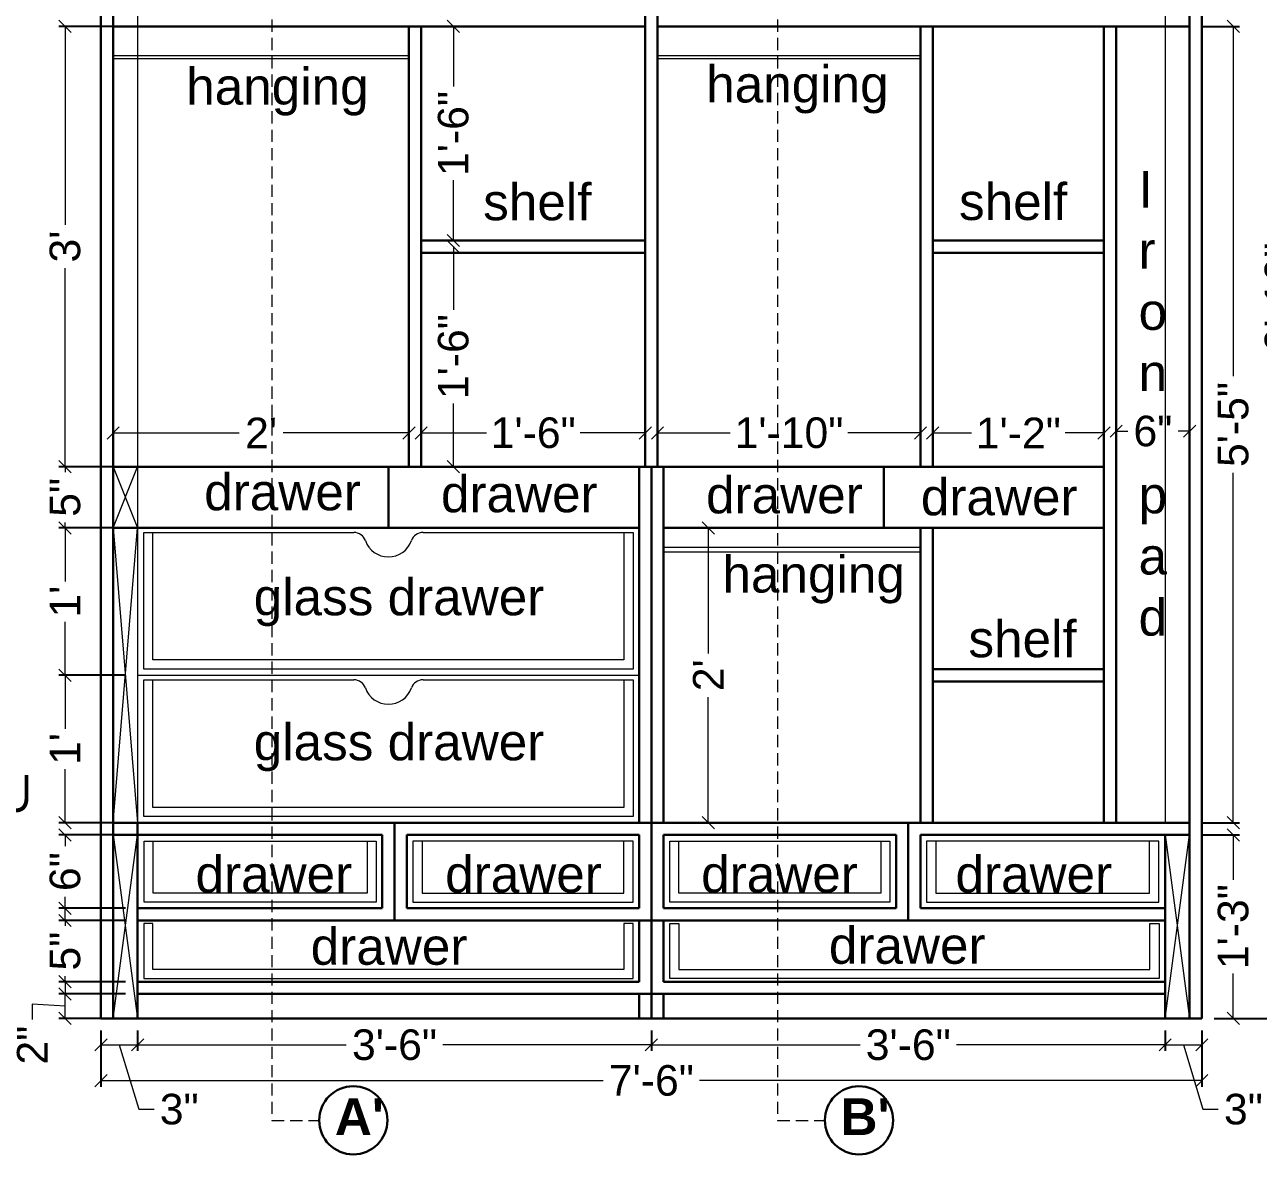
# Model space of a CAD drawing. Header units: millimetres. Extents: x 56222 to 3066687, y -650199 to -121287.
# Drawn here: x 132783 to 132883.9, y -184493.4 to -184401 of the extents above; entities that cross this region are included whole.
import ezdxf
from ezdxf import colors
from ezdxf.entities.mleader import LeaderData, LeaderLine
from ezdxf.math import Vec2, Vec3

# ---------------------------------------------------------------- set-up
doc = ezdxf.new("R2010")
doc.units = ezdxf.units.MM
doc.header["$MEASUREMENT"] = 0
doc.header["$PDMODE"] = 35
doc.linetypes.add('DASHEDX2', pattern=[1.5, 1, -0.5])
doc.layers.get('Defpoints').update_dxf_attribs({"color": 220})
for name, color, linetype, lineweight in [('DIM.', 250, 'Continuous', 13), ('dim05', 1, 'Continuous', 13), ('FURNITURE', 32, 'Continuous', 9), ('FURNITURE-1', 252, 'Continuous', 13), ('Labelling', 1, 'Continuous', 25), ('Text', 7, 'Continuous', 15), ('wall', 7, 'Continuous', 30)]:
    doc.layers.add(name, color=color, linetype=linetype, lineweight=lineweight)
doc.styles.add('Arial', font='arial.ttf')
doc.styles.get("Standard").update_dxf_attribs({"font": 'arial.ttf', "height": 6})
doc.styles.add('style4', font='ARIALN.TTF')
doc.dimstyles.new('ISO-25', dxfattribs={"dimtxt": 2.5, "dimasz": 1, "dimexe": 0.5, "dimexo": 1, "dimtad": 0, "dimdec": 1, "dimlunit": 4, "dimtxsty": 'Standard', "dimblk": 'OBLIQUE', "dimcen": 2.5, "dimclrd": 1, "dimclre": 1, "dimclrt": 5, "dimadec": 0, "dimazin": 0, "dimtfac": 1, "dimtdec": 1, "dimtmove": 0, "dimatfit": 3, "dimfxl": 1, "dimlwd": -1, "dimarcsym": 0})

# ---------------------------------------------------------------- blocks, each defined once
blk = doc.blocks.new('_Oblique')
at = {"layer": 'wall', "color": 0, "lineweight": -2}
blk.add_line((-0.5, -0.5), (0.5, 0.5), dxfattribs=at)
blk = doc.blocks.new('*D435')
at = {"layer": 'Defpoints', "color": 0, "lineweight": 30, "transparency": 16777216}
for p in [(132789.27, -184482.26), (132792.27, -184482.26), (132792.27, -184484.43)]:
    blk.add_point(p, dxfattribs=at)
at = {"layer": 'dim05', "color": 1, "linetype": 'Continuous', "lineweight": -2, "transparency": 16777216}
for p, q in [((132789.27, -184483.26), (132789.27, -184484.93)), ((132792.27, -184483.26), (132792.27, -184484.93))]:
    blk.add_line(p, q, dxfattribs=at)
at = {"layer": 'dim05', "color": 1, "linetype": 'Continuous', "transparency": 16777216}
for p, q in [((132789.27, -184484.43), (132792.27, -184484.43)), ((132790.77, -184484.43), (132792.36, -184489.7)), ((132792.36, -184489.7), (132793.61, -184489.7))]:
    blk.add_line(p, q, dxfattribs=at)
at = {"layer": 'dim05', "color": 1, "transparency": 16777216, "rotation": 180}
blk.add_blockref('_Oblique', (132789.27, -184484.43), dxfattribs=at)
at = {"layer": 'dim05', "color": 1, "transparency": 16777216}
blk.add_blockref('_Oblique', (132792.27, -184484.43), dxfattribs=at)
at = {"layer": 'dim05', "color": 5, "lineweight": 25, "transparency": 16777216, "insert": (132795.67, -184489.7), "char_height": 2.5, "attachment_point": 5, "style": 'Arial'}
blk.add_mtext('3"', dxfattribs=at)
blk = doc.blocks.new('*D436')
at = {"layer": 'Defpoints', "color": 0, "lineweight": 30, "transparency": 16777216}
for p in [(132792.27, -184482.26), (132834.27, -184482.26), (132834.27, -184484.43)]:
    blk.add_point(p, dxfattribs=at)
at = {"layer": 'dim05', "color": 1, "linetype": 'Continuous', "lineweight": -2, "transparency": 16777216}
for p, q in [((132792.27, -184483.26), (132792.27, -184484.93)), ((132834.27, -184483.26), (132834.27, -184484.93))]:
    blk.add_line(p, q, dxfattribs=at)
at = {"layer": 'dim05', "color": 1, "linetype": 'Continuous', "transparency": 16777216}
for p, q in [((132792.27, -184484.43), (132809.33, -184484.43)), ((132834.27, -184484.43), (132817.22, -184484.43))]:
    blk.add_line(p, q, dxfattribs=at)
at = {"layer": 'dim05', "color": 1, "transparency": 16777216, "rotation": 180}
blk.add_blockref('_Oblique', (132792.27, -184484.43), dxfattribs=at)
at = {"layer": 'dim05', "color": 1, "transparency": 16777216}
blk.add_blockref('_Oblique', (132834.27, -184484.43), dxfattribs=at)
at = {"layer": 'dim05', "color": 5, "lineweight": 25, "transparency": 16777216, "insert": (132813.27, -184484.43), "char_height": 2.5, "attachment_point": 5, "style": 'Arial'}
blk.add_mtext('3\'-6"', dxfattribs=at)
blk = doc.blocks.new('*D437')
at = {"layer": 'Defpoints', "color": 0, "lineweight": 30, "transparency": 16777216}
for p in [(132834.27, -184482.26), (132876.27, -184482.26), (132876.27, -184484.43)]:
    blk.add_point(p, dxfattribs=at)
at = {"layer": 'dim05', "color": 1, "linetype": 'Continuous', "lineweight": -2, "transparency": 16777216}
for p, q in [((132834.27, -184483.26), (132834.27, -184484.93)), ((132876.27, -184483.26), (132876.27, -184484.93))]:
    blk.add_line(p, q, dxfattribs=at)
at = {"layer": 'dim05', "color": 1, "linetype": 'Continuous', "transparency": 16777216}
for p, q in [((132834.27, -184484.43), (132851.33, -184484.43)), ((132876.27, -184484.43), (132859.22, -184484.43))]:
    blk.add_line(p, q, dxfattribs=at)
at = {"layer": 'dim05', "color": 1, "transparency": 16777216, "rotation": 180}
blk.add_blockref('_Oblique', (132834.27, -184484.43), dxfattribs=at)
at = {"layer": 'dim05', "color": 1, "transparency": 16777216}
blk.add_blockref('_Oblique', (132876.27, -184484.43), dxfattribs=at)
at = {"layer": 'dim05', "color": 5, "lineweight": 25, "transparency": 16777216, "insert": (132855.27, -184484.43), "char_height": 2.5, "attachment_point": 5, "style": 'Arial'}
blk.add_mtext('3\'-6"', dxfattribs=at)
blk = doc.blocks.new('*D438')
at = {"layer": 'Defpoints', "color": 0, "lineweight": 30, "transparency": 16777216}
for p in [(132876.27, -184482.26), (132879.27, -184482.26), (132879.27, -184484.43)]:
    blk.add_point(p, dxfattribs=at)
at = {"layer": 'dim05', "color": 1, "linetype": 'Continuous', "lineweight": -2, "transparency": 16777216}
for p, q in [((132876.27, -184483.26), (132876.27, -184484.93)), ((132879.27, -184483.26), (132879.27, -184484.93))]:
    blk.add_line(p, q, dxfattribs=at)
at = {"layer": 'dim05', "color": 1, "linetype": 'Continuous', "transparency": 16777216}
for p, q in [((132876.27, -184484.43), (132879.27, -184484.43)), ((132877.77, -184484.43), (132879.36, -184489.7)), ((132879.36, -184489.7), (132880.61, -184489.7))]:
    blk.add_line(p, q, dxfattribs=at)
at = {"layer": 'dim05', "color": 1, "transparency": 16777216, "rotation": 180}
blk.add_blockref('_Oblique', (132876.27, -184484.43), dxfattribs=at)
at = {"layer": 'dim05', "color": 1, "transparency": 16777216}
blk.add_blockref('_Oblique', (132879.27, -184484.43), dxfattribs=at)
at = {"layer": 'dim05', "color": 5, "lineweight": 25, "transparency": 16777216, "insert": (132882.67, -184489.7), "char_height": 2.5, "attachment_point": 5, "style": 'Arial'}
blk.add_mtext('3"', dxfattribs=at)
blk = doc.blocks.new('*D439')
at = {"layer": 'Defpoints', "color": 0, "lineweight": 30, "transparency": 16777216}
for p in [(132789.27, -184482.26), (132879.27, -184482.26), (132879.27, -184487.35)]:
    blk.add_point(p, dxfattribs=at)
at = {"layer": 'dim05', "color": 1, "linetype": 'Continuous', "lineweight": -2, "transparency": 16777216}
for p, q in [((132789.27, -184483.26), (132789.27, -184487.85)), ((132879.27, -184483.26), (132879.27, -184487.85))]:
    blk.add_line(p, q, dxfattribs=at)
at = {"layer": 'dim05', "color": 1, "linetype": 'Continuous', "transparency": 16777216}
for p, q in [((132789.27, -184487.35), (132830.34, -184487.35)), ((132879.27, -184487.35), (132838.21, -184487.35))]:
    blk.add_line(p, q, dxfattribs=at)
at = {"layer": 'dim05', "color": 1, "transparency": 16777216, "rotation": 180}
blk.add_blockref('_Oblique', (132789.27, -184487.35), dxfattribs=at)
at = {"layer": 'dim05', "color": 1, "transparency": 16777216}
blk.add_blockref('_Oblique', (132879.27, -184487.35), dxfattribs=at)
at = {"layer": 'dim05', "color": 5, "lineweight": 25, "transparency": 16777216, "insert": (132834.27, -184487.35), "char_height": 2.5, "attachment_point": 5, "style": 'Arial'}
blk.add_mtext('7\'-6"', dxfattribs=at)
blk = doc.blocks.new('*D440')
at = {"layer": 'Defpoints', "color": 0, "lineweight": 30, "transparency": 16777216}
for p in [(132786.34, -184480.26), (132792.27, -184480.26), (132792.27, -184482.26)]:
    blk.add_point(p, dxfattribs=at)
at = {"layer": 'dim05', "color": 1, "linetype": 'Continuous', "lineweight": -2, "transparency": 16777216}
for p, q in [((132791.27, -184480.26), (132785.84, -184480.26)), ((132791.27, -184482.26), (132785.84, -184482.26))]:
    blk.add_line(p, q, dxfattribs=at)
at = {"layer": 'dim05', "color": 1, "linetype": 'Continuous', "transparency": 16777216}
for p, q in [((132786.34, -184482.26), (132786.34, -184480.26)), ((132786.34, -184481.26), (132783.65, -184481.11)), ((132783.65, -184481.11), (132783.65, -184482.36))]:
    blk.add_line(p, q, dxfattribs=at)
at = {"layer": 'dim05', "color": 1, "transparency": 16777216}
for p, rotation in [((132786.34, -184480.26), 90), ((132786.34, -184482.26), 270)]:
    blk.add_blockref('_Oblique', p, dxfattribs=dict(at, rotation=rotation))
at = {"layer": 'dim05', "color": 5, "lineweight": 25, "transparency": 16777216, "insert": (132783.65, -184484.45), "char_height": 2.5, "attachment_point": 5, "rotation": 90, "style": 'Arial'}
blk.add_mtext('2"', dxfattribs=at)
blk = doc.blocks.new('*D441')
at = {"layer": 'Defpoints', "color": 0, "lineweight": 30, "transparency": 16777216}
for p in [(132786.34, -184474.26), (132792.27, -184474.26), (132792.27, -184479.26)]:
    blk.add_point(p, dxfattribs=at)
at = {"layer": 'dim05', "color": 1, "linetype": 'Continuous', "transparency": 16777216}
for p, q in [((132786.34, -184474.26), (132786.34, -184473.26)), ((132786.34, -184474.26), (132786.34, -184474.69)), ((132786.34, -184479.26), (132786.34, -184478.82)), ((132786.34, -184479.26), (132786.34, -184480.26))]:
    blk.add_line(p, q, dxfattribs=at)
at = {"layer": 'dim05', "color": 1, "linetype": 'Continuous', "lineweight": -2, "transparency": 16777216}
for p, q in [((132791.27, -184474.26), (132785.84, -184474.26)), ((132791.27, -184479.26), (132785.84, -184479.26))]:
    blk.add_line(p, q, dxfattribs=at)
at = {"layer": 'dim05', "color": 1, "transparency": 16777216}
for p, rotation in [((132786.34, -184474.26), 270), ((132786.34, -184479.26), 90)]:
    blk.add_blockref('_Oblique', p, dxfattribs=dict(at, rotation=rotation))
at = {"layer": 'dim05', "color": 5, "lineweight": 25, "transparency": 16777216, "insert": (132786.34, -184476.76), "char_height": 2.5, "attachment_point": 5, "rotation": 90, "style": 'Arial'}
blk.add_mtext('5"', dxfattribs=at)
blk = doc.blocks.new('*D442')
at = {"layer": 'Defpoints', "color": 0, "lineweight": 30, "transparency": 16777216}
for p in [(132786.34, -184467.26), (132792.27, -184467.26), (132792.27, -184473.26)]:
    blk.add_point(p, dxfattribs=at)
at = {"layer": 'dim05', "color": 1, "linetype": 'Continuous', "lineweight": -2, "transparency": 16777216}
for p, q in [((132791.27, -184467.26), (132785.84, -184467.26)), ((132791.27, -184473.26), (132785.84, -184473.26))]:
    blk.add_line(p, q, dxfattribs=at)
at = {"layer": 'dim05', "color": 1, "linetype": 'Continuous', "transparency": 16777216}
for p, q in [((132786.34, -184467.26), (132786.34, -184468.19)), ((132786.34, -184473.26), (132786.34, -184472.32))]:
    blk.add_line(p, q, dxfattribs=at)
at = {"layer": 'dim05', "color": 1, "transparency": 16777216}
for p, rotation in [((132786.34, -184467.26), 90), ((132786.34, -184473.26), 270)]:
    blk.add_blockref('_Oblique', p, dxfattribs=dict(at, rotation=rotation))
at = {"layer": 'dim05', "color": 5, "lineweight": 25, "transparency": 16777216, "insert": (132786.34, -184470.26), "char_height": 2.5, "attachment_point": 5, "rotation": 90, "style": 'Arial'}
blk.add_mtext('6"', dxfattribs=at)
blk = doc.blocks.new('*D443')
at = {"layer": 'Defpoints', "color": 0, "lineweight": 30, "transparency": 16777216}
for p in [(132786.34, -184454.2), (132792.27, -184454.2), (132792.27, -184466.26)]:
    blk.add_point(p, dxfattribs=at)
at = {"layer": 'dim05', "color": 1, "linetype": 'Continuous', "lineweight": -2, "transparency": 16777216}
for p, q in [((132791.27, -184454.2), (132785.84, -184454.2)), ((132791.27, -184466.26), (132785.84, -184466.26))]:
    blk.add_line(p, q, dxfattribs=at)
at = {"layer": 'dim05', "color": 1, "linetype": 'Continuous', "transparency": 16777216}
for p, q in [((132786.34, -184454.2), (132786.34, -184458.57)), ((132786.34, -184466.26), (132786.34, -184461.89))]:
    blk.add_line(p, q, dxfattribs=at)
at = {"layer": 'dim05', "color": 1, "transparency": 16777216}
for p, rotation in [((132786.34, -184454.2), 90), ((132786.34, -184466.26), 270)]:
    blk.add_blockref('_Oblique', p, dxfattribs=dict(at, rotation=rotation))
at = {"layer": 'dim05', "color": 5, "lineweight": 25, "transparency": 16777216, "insert": (132786.34, -184460.23), "char_height": 2.5, "attachment_point": 5, "rotation": 90, "style": 'Arial'}
blk.add_mtext("1'", dxfattribs=at)
blk = doc.blocks.new('*D444')
at = {"layer": 'Defpoints', "color": 0, "lineweight": 30, "transparency": 16777216}
for p in [(132786.34, -184442.15), (132792.27, -184442.15), (132792.27, -184454.2)]:
    blk.add_point(p, dxfattribs=at)
at = {"layer": 'dim05', "color": 1, "linetype": 'Continuous', "lineweight": -2, "transparency": 16777216}
for p, q in [((132791.27, -184442.15), (132785.84, -184442.15)), ((132791.27, -184454.2), (132785.84, -184454.2))]:
    blk.add_line(p, q, dxfattribs=at)
at = {"layer": 'dim05', "color": 1, "linetype": 'Continuous', "transparency": 16777216}
for p, q in [((132786.34, -184442.15), (132786.34, -184446.52)), ((132786.34, -184454.2), (132786.34, -184449.83))]:
    blk.add_line(p, q, dxfattribs=at)
at = {"layer": 'dim05', "color": 1, "transparency": 16777216}
for p, rotation in [((132786.34, -184442.15), 90), ((132786.34, -184454.2), 270)]:
    blk.add_blockref('_Oblique', p, dxfattribs=dict(at, rotation=rotation))
at = {"layer": 'dim05', "color": 5, "lineweight": 25, "transparency": 16777216, "insert": (132786.34, -184448.18), "char_height": 2.5, "attachment_point": 5, "rotation": 90, "style": 'Arial'}
blk.add_mtext("1'", dxfattribs=at)
blk = doc.blocks.new('*D445')
at = {"layer": 'Defpoints', "color": 0, "lineweight": 30, "transparency": 16777216}
for p in [(132786.34, -184437.15), (132792.27, -184437.15), (132792.27, -184442.15)]:
    blk.add_point(p, dxfattribs=at)
at = {"layer": 'dim05', "color": 1, "linetype": 'Continuous', "transparency": 16777216}
for p, q in [((132786.34, -184437.15), (132786.34, -184436.15)), ((132786.34, -184437.15), (132786.34, -184437.59)), ((132786.34, -184442.15), (132786.34, -184441.71)), ((132786.34, -184442.15), (132786.34, -184443.15))]:
    blk.add_line(p, q, dxfattribs=at)
at = {"layer": 'dim05', "color": 1, "linetype": 'Continuous', "lineweight": -2, "transparency": 16777216}
for p, q in [((132791.27, -184437.15), (132785.84, -184437.15)), ((132791.27, -184442.15), (132785.84, -184442.15))]:
    blk.add_line(p, q, dxfattribs=at)
at = {"layer": 'dim05', "color": 1, "transparency": 16777216}
for p, rotation in [((132786.34, -184437.15), 270), ((132786.34, -184442.15), 90)]:
    blk.add_blockref('_Oblique', p, dxfattribs=dict(at, rotation=rotation))
at = {"layer": 'dim05', "color": 5, "lineweight": 25, "transparency": 16777216, "insert": (132786.34, -184439.65), "char_height": 2.5, "attachment_point": 5, "rotation": 90, "style": 'Arial'}
blk.add_mtext('5"', dxfattribs=at)
blk = doc.blocks.new('*D446')
at = {"layer": 'Defpoints', "color": 0, "lineweight": 30, "transparency": 16777216}
for p in [(132786.34, -184401.13), (132792.27, -184401.13), (132792.27, -184437.15)]:
    blk.add_point(p, dxfattribs=at)
at = {"layer": 'dim05', "color": 1, "linetype": 'Continuous', "lineweight": -2, "transparency": 16777216}
for p, q in [((132791.27, -184401.13), (132785.84, -184401.13)), ((132791.27, -184437.15), (132785.84, -184437.15))]:
    blk.add_line(p, q, dxfattribs=at)
at = {"layer": 'dim05', "color": 1, "linetype": 'Continuous', "transparency": 16777216}
for p, q in [((132786.34, -184401.13), (132786.34, -184417.37)), ((132786.34, -184437.15), (132786.34, -184420.91))]:
    blk.add_line(p, q, dxfattribs=at)
at = {"layer": 'dim05', "color": 1, "transparency": 16777216}
for p, rotation in [((132786.34, -184401.13), 90), ((132786.34, -184437.15), 270)]:
    blk.add_blockref('_Oblique', p, dxfattribs=dict(at, rotation=rotation))
at = {"layer": 'dim05', "color": 5, "lineweight": 25, "transparency": 16777216, "insert": (132786.34, -184419.14), "char_height": 2.5, "attachment_point": 5, "rotation": 90, "style": 'Arial'}
blk.add_mtext("3'", dxfattribs=at)
blk = doc.blocks.new('*D450')
at = {"layer": 'Defpoints', "color": 0, "lineweight": 30, "transparency": 16777216}
for p in [(132820.81, -184401.13), (132818.08, -184418.64), (132820.81, -184418.64)]:
    blk.add_point(p, dxfattribs=at)
at = {"layer": 'dim05', "color": 1, "linetype": 'Continuous', "lineweight": -2, "transparency": 16777216}
for p, q in [((132819.81, -184401.13), (132817.58, -184401.13)), ((132819.81, -184418.64), (132817.58, -184418.64))]:
    blk.add_line(p, q, dxfattribs=at)
at = {"layer": 'dim05', "color": 1, "linetype": 'Continuous', "transparency": 16777216}
for p, q in [((132818.08, -184401.13), (132818.08, -184406.06)), ((132818.08, -184418.64), (132818.08, -184413.72))]:
    blk.add_line(p, q, dxfattribs=at)
at = {"layer": 'dim05', "color": 1, "transparency": 16777216}
for p, rotation in [((132818.08, -184401.13), 90), ((132818.08, -184418.64), 270)]:
    blk.add_blockref('_Oblique', p, dxfattribs=dict(at, rotation=rotation))
at = {"layer": 'dim05', "color": 5, "lineweight": 25, "transparency": 16777216, "insert": (132818.08, -184409.89), "char_height": 2.5, "attachment_point": 5, "rotation": 90, "style": 'Arial'}
blk.add_mtext('1\'-6"', dxfattribs=at)
blk = doc.blocks.new('*D451')
at = {"layer": 'Defpoints', "color": 0, "lineweight": 30, "transparency": 16777216}
for p in [(132818.58, -184419.14), (132818.08, -184437.15), (132818.58, -184437.15)]:
    blk.add_point(p, dxfattribs=at)
at = {"layer": 'dim05', "color": 1, "linetype": 'Continuous', "lineweight": -2, "transparency": 16777216}
for p, q in [((132817.58, -184419.14), (132817.58, -184419.14)), ((132817.58, -184437.15), (132817.58, -184437.15))]:
    blk.add_line(p, q, dxfattribs=at)
at = {"layer": 'dim05', "color": 1, "linetype": 'Continuous', "transparency": 16777216}
for p, q in [((132818.08, -184419.14), (132818.08, -184424.31)), ((132818.08, -184437.15), (132818.08, -184431.97))]:
    blk.add_line(p, q, dxfattribs=at)
at = {"layer": 'dim05', "color": 1, "transparency": 16777216}
for p, rotation in [((132818.08, -184419.14), 90), ((132818.08, -184437.15), 270)]:
    blk.add_blockref('_Oblique', p, dxfattribs=dict(at, rotation=rotation))
at = {"layer": 'dim05', "color": 5, "lineweight": 25, "transparency": 16777216, "insert": (132818.08, -184428.14), "char_height": 2.5, "attachment_point": 5, "rotation": 90, "style": 'Arial'}
blk.add_mtext('1\'-6"', dxfattribs=at)
blk = doc.blocks.new('*D452')
at = {"layer": 'Defpoints', "color": 0, "lineweight": 30, "transparency": 16777216}
for p in [(132790.27, -184432.68), (132814.45, -184432.68), (132814.45, -184434.38)]:
    blk.add_point(p, dxfattribs=at)
at = {"layer": 'dim05', "color": 1, "linetype": 'Continuous', "lineweight": -2, "transparency": 16777216}
for p, q in [((132790.27, -184433.68), (132790.27, -184434.88)), ((132814.45, -184433.68), (132814.45, -184434.88))]:
    blk.add_line(p, q, dxfattribs=at)
at = {"layer": 'dim05', "color": 1, "linetype": 'Continuous', "transparency": 16777216}
for p, q in [((132790.27, -184434.38), (132800.57, -184434.38)), ((132814.45, -184434.38), (132804.16, -184434.38))]:
    blk.add_line(p, q, dxfattribs=at)
at = {"layer": 'dim05', "color": 1, "transparency": 16777216, "rotation": 180}
blk.add_blockref('_Oblique', (132790.27, -184434.38), dxfattribs=at)
at = {"layer": 'dim05', "color": 1, "transparency": 16777216}
blk.add_blockref('_Oblique', (132814.45, -184434.38), dxfattribs=at)
at = {"layer": 'dim05', "color": 5, "lineweight": 25, "transparency": 16777216, "insert": (132802.36, -184434.38), "char_height": 2.5, "attachment_point": 5, "style": 'Arial'}
blk.add_mtext("2'", dxfattribs=at)
blk = doc.blocks.new('*D453')
at = {"layer": 'Defpoints', "color": 0, "lineweight": 30, "transparency": 16777216}
for p in [(132815.45, -184434.38), (132833.77, -184434.38), (132833.77, -184434.38)]:
    blk.add_point(p, dxfattribs=at)
at = {"layer": 'dim05', "color": 1, "linetype": 'Continuous', "lineweight": -2, "transparency": 16777216}
for p, q in [((132815.45, -184433.38), (132815.45, -184433.88)), ((132833.77, -184435.38), (132833.77, -184434.88))]:
    blk.add_line(p, q, dxfattribs=at)
at = {"layer": 'dim05', "color": 1, "linetype": 'Continuous', "transparency": 16777216}
for p, q in [((132815.45, -184434.38), (132820.78, -184434.38)), ((132833.77, -184434.38), (132828.44, -184434.38))]:
    blk.add_line(p, q, dxfattribs=at)
at = {"layer": 'dim05', "color": 1, "transparency": 16777216, "rotation": 180}
blk.add_blockref('_Oblique', (132815.45, -184434.38), dxfattribs=at)
at = {"layer": 'dim05', "color": 1, "transparency": 16777216}
blk.add_blockref('_Oblique', (132833.77, -184434.38), dxfattribs=at)
at = {"layer": 'dim05', "color": 5, "lineweight": 25, "transparency": 16777216, "insert": (132824.61, -184434.38), "char_height": 2.5, "attachment_point": 5, "style": 'Arial'}
blk.add_mtext('1\'-6"', dxfattribs=at)
blk = doc.blocks.new('*D455')
at = {"layer": 'Defpoints', "color": 0, "lineweight": 30, "transparency": 16777216}
for p in [(132856.27, -184434.38), (132834.77, -184434.76), (132856.27, -184434.76)]:
    blk.add_point(p, dxfattribs=at)
at = {"layer": 'dim05', "color": 1, "linetype": 'Continuous', "lineweight": -2, "transparency": 16777216}
for p, q in [((132834.77, -184433.76), (132834.77, -184433.88)), ((132856.27, -184433.76), (132856.27, -184433.88))]:
    blk.add_line(p, q, dxfattribs=at)
at = {"layer": 'dim05', "color": 1, "linetype": 'Continuous', "transparency": 16777216}
for p, q in [((132834.77, -184434.38), (132840.72, -184434.38)), ((132856.27, -184434.38), (132850.33, -184434.38))]:
    blk.add_line(p, q, dxfattribs=at)
at = {"layer": 'dim05', "color": 1, "transparency": 16777216, "rotation": 180}
blk.add_blockref('_Oblique', (132834.77, -184434.38), dxfattribs=at)
at = {"layer": 'dim05', "color": 1, "transparency": 16777216}
blk.add_blockref('_Oblique', (132856.27, -184434.38), dxfattribs=at)
at = {"layer": 'dim05', "color": 5, "lineweight": 25, "transparency": 16777216, "insert": (132845.52, -184434.38), "char_height": 2.5, "attachment_point": 5, "style": 'Arial'}
blk.add_mtext('1\'-10"', dxfattribs=at)
blk = doc.blocks.new('*D456')
at = {"layer": 'Defpoints', "color": 0, "lineweight": 30, "transparency": 16777216}
for p in [(132857.27, -184434.38), (132871.27, -184434.38), (132871.27, -184434.38)]:
    blk.add_point(p, dxfattribs=at)
at = {"layer": 'dim05', "color": 1, "linetype": 'Continuous', "lineweight": -2, "transparency": 16777216}
for p, q in [((132857.27, -184433.38), (132857.27, -184433.88)), ((132871.27, -184433.38), (132871.27, -184433.88))]:
    blk.add_line(p, q, dxfattribs=at)
at = {"layer": 'dim05', "color": 1, "linetype": 'Continuous', "transparency": 16777216}
for p, q in [((132857.27, -184434.38), (132860.44, -184434.38)), ((132871.27, -184434.38), (132868.1, -184434.38))]:
    blk.add_line(p, q, dxfattribs=at)
at = {"layer": 'dim05', "color": 1, "transparency": 16777216, "rotation": 180}
blk.add_blockref('_Oblique', (132857.27, -184434.38), dxfattribs=at)
at = {"layer": 'dim05', "color": 1, "transparency": 16777216}
blk.add_blockref('_Oblique', (132871.27, -184434.38), dxfattribs=at)
at = {"layer": 'dim05', "color": 5, "lineweight": 25, "transparency": 16777216, "insert": (132864.27, -184434.38), "char_height": 2.5, "attachment_point": 5, "style": 'Arial'}
blk.add_mtext('1\'-2"', dxfattribs=at)
blk = doc.blocks.new('*D457')
at = {"layer": 'Defpoints', "color": 0, "lineweight": 30, "transparency": 16777216}
for p in [(132872.27, -184434.38), (132878.27, -184434.24), (132878.27, -184434.38)]:
    blk.add_point(p, dxfattribs=at)
at = {"layer": 'dim05', "color": 1, "linetype": 'Continuous', "lineweight": -2, "transparency": 16777216}
for p, q in [((132872.27, -184433.38), (132872.27, -184433.74)), ((132878.27, -184433.38), (132878.27, -184433.74))]:
    blk.add_line(p, q, dxfattribs=at)
at = {"layer": 'dim05', "color": 1, "linetype": 'Continuous', "transparency": 16777216}
for p, q in [((132872.27, -184434.24), (132873.21, -184434.24)), ((132878.27, -184434.24), (132877.34, -184434.24))]:
    blk.add_line(p, q, dxfattribs=at)
at = {"layer": 'dim05', "color": 1, "transparency": 16777216, "rotation": 180}
blk.add_blockref('_Oblique', (132872.27, -184434.24), dxfattribs=at)
at = {"layer": 'dim05', "color": 1, "transparency": 16777216}
blk.add_blockref('_Oblique', (132878.27, -184434.24), dxfattribs=at)
at = {"layer": 'dim05', "color": 5, "lineweight": 25, "transparency": 16777216, "insert": (132875.27, -184434.24), "char_height": 2.5, "attachment_point": 5, "style": 'Arial'}
blk.add_mtext('6"', dxfattribs=at)
blk = doc.blocks.new('*D458')
at = {"layer": 'Defpoints', "color": 0, "lineweight": 30, "transparency": 16777216}
for p in [(132878.27, -184467.26), (132881.84, -184467.26), (132879.27, -184482.26)]:
    blk.add_point(p, dxfattribs=at)
at = {"layer": 'dim05', "color": 1, "linetype": 'Continuous', "lineweight": -2, "transparency": 16777216}
for p, q in [((132879.27, -184467.26), (132882.34, -184467.26)), ((132880.27, -184482.26), (132882.34, -184482.26))]:
    blk.add_line(p, q, dxfattribs=at)
at = {"layer": 'dim05', "color": 1, "linetype": 'Continuous', "transparency": 16777216}
for p, q in [((132881.84, -184467.26), (132881.84, -184470.93)), ((132881.84, -184482.26), (132881.84, -184478.59))]:
    blk.add_line(p, q, dxfattribs=at)
at = {"layer": 'dim05', "color": 1, "transparency": 16777216}
for p, rotation in [((132881.84, -184467.26), 90), ((132881.84, -184482.26), 270)]:
    blk.add_blockref('_Oblique', p, dxfattribs=dict(at, rotation=rotation))
at = {"layer": 'dim05', "color": 5, "lineweight": 25, "transparency": 16777216, "insert": (132881.84, -184474.76), "char_height": 2.5, "attachment_point": 5, "rotation": 90, "style": 'Arial'}
blk.add_mtext('1\'-3"', dxfattribs=at)
blk = doc.blocks.new('*D459')
at = {"layer": 'Defpoints', "color": 0, "lineweight": 30, "transparency": 16777216}
for p in [(132878.27, -184401.13), (132881.84, -184401.13), (132878.27, -184466.26)]:
    blk.add_point(p, dxfattribs=at)
at = {"layer": 'dim05', "color": 1, "linetype": 'Continuous', "lineweight": -2, "transparency": 16777216}
for p, q in [((132879.27, -184401.13), (132882.34, -184401.13)), ((132879.27, -184466.26), (132882.34, -184466.26))]:
    blk.add_line(p, q, dxfattribs=at)
at = {"layer": 'dim05', "color": 1, "linetype": 'Continuous', "transparency": 16777216}
for p, q in [((132881.84, -184401.13), (132881.84, -184429.75)), ((132881.84, -184466.26), (132881.84, -184437.64))]:
    blk.add_line(p, q, dxfattribs=at)
at = {"layer": 'dim05', "color": 1, "transparency": 16777216}
for p, rotation in [((132881.84, -184401.13), 90), ((132881.84, -184466.26), 270)]:
    blk.add_blockref('_Oblique', p, dxfattribs=dict(at, rotation=rotation))
at = {"layer": 'dim05', "color": 5, "lineweight": 25, "transparency": 16777216, "insert": (132881.84, -184433.69), "char_height": 2.5, "attachment_point": 5, "rotation": 90, "style": 'Arial'}
blk.add_mtext('5\'-5"', dxfattribs=at)
blk = doc.blocks.new('*D461')
at = {"layer": 'Defpoints', "color": 0, "lineweight": 30, "transparency": 16777216}
for p in [(132879.27, -184364.26), (132879.27, -184482.26), (132885.67, -184482.26)]:
    blk.add_point(p, dxfattribs=at)
at = {"layer": 'dim05', "color": 1, "linetype": 'Continuous', "lineweight": -2, "transparency": 16777216}
for p, q in [((132880.27, -184364.26), (132886.17, -184364.26)), ((132880.27, -184482.26), (132886.17, -184482.26))]:
    blk.add_line(p, q, dxfattribs=at)
at = {"layer": 'dim05', "color": 1, "linetype": 'Continuous', "transparency": 16777216}
for p, q in [((132885.67, -184364.26), (132885.67, -184418.34)), ((132885.67, -184482.26), (132885.67, -184428.17))]:
    blk.add_line(p, q, dxfattribs=at)
at = {"layer": 'dim05', "color": 1, "transparency": 16777216}
for p, rotation in [((132885.67, -184364.26), 90), ((132885.67, -184482.26), 270)]:
    blk.add_blockref('_Oblique', p, dxfattribs=dict(at, rotation=rotation))
at = {"layer": 'dim05', "color": 5, "lineweight": 25, "transparency": 16777216, "insert": (132885.67, -184423.26), "char_height": 2.5, "attachment_point": 5, "rotation": 90, "style": 'Arial'}
blk.add_mtext('9\'-10"', dxfattribs=at)
blk = doc.blocks.new('*D462')
at = {"layer": 'Defpoints', "color": 0, "lineweight": 30, "transparency": 16777216}
for p in [(132839.14, -184442.15), (132838.92, -184466.26), (132839.14, -184466.26)]:
    blk.add_point(p, dxfattribs=at)
at = {"layer": 'dim05', "color": 1, "linetype": 'Continuous', "lineweight": -2, "transparency": 16777216}
for p, q in [((132838.14, -184442.15), (132838.42, -184442.15)), ((132838.14, -184466.26), (132838.42, -184466.26))]:
    blk.add_line(p, q, dxfattribs=at)
at = {"layer": 'dim05', "color": 1, "linetype": 'Continuous', "transparency": 16777216}
for p, q in [((132838.92, -184442.15), (132838.92, -184452.41)), ((132838.92, -184466.26), (132838.92, -184456))]:
    blk.add_line(p, q, dxfattribs=at)
at = {"layer": 'dim05', "color": 1, "transparency": 16777216}
for p, rotation in [((132838.92, -184442.15), 90), ((132838.92, -184466.26), 270)]:
    blk.add_blockref('_Oblique', p, dxfattribs=dict(at, rotation=rotation))
at = {"layer": 'dim05', "color": 5, "lineweight": 25, "transparency": 16777216, "insert": (132838.92, -184454.2), "char_height": 2.5, "attachment_point": 5, "rotation": 90, "style": 'Arial'}
blk.add_mtext("2'", dxfattribs=at)

msp = doc.modelspace()

# ---------------------------------------------------------------- linework, layer by layer
at = {"layer": 'FURNITURE', "lineweight": 30}
for p, q in [((132789.27, -184364.26), (132789.27, -184482.26)), ((132833.77, -184437.15), (132833.77, -184364.26)), ((132834.77, -184437.15), (132834.77, -184364.26)), ((132879.27, -184482.26), (132879.27, -184364.26)), ((132790.27, -184365.26), (132790.27, -184482.26)), ((132878.27, -184482.26), (132878.27, -184365.26)), ((132790.27, -184401.13), (132833.77, -184401.13)), ((132814.45, -184437.15), (132814.45, -184401.13)), ((132815.45, -184437.15), (132815.45, -184401.13)), ((132834.77, -184401.13), (132878.27, -184401.13)), ((132856.27, -184437.15), (132856.27, -184401.13)), ((132857.27, -184437.15), (132857.27, -184401.13)), ((132871.27, -184466.26), (132871.27, -184401.13)), ((132872.27, -184466.26), (132872.27, -184401.13)), ((132815.45, -184418.64), (132833.77, -184418.64)), ((132857.27, -184418.64), (132871.27, -184418.64)), ((132815.45, -184419.64), (132833.77, -184419.64)), ((132857.27, -184419.64), (132871.27, -184419.64)), ((132790.27, -184437.15), (132834.27, -184437.15)), ((132812.77, -184442.15), (132812.77, -184437.15)), ((132833.27, -184466.26), (132833.27, -184437.15)), ((132834.27, -184474.26), (132834.27, -184437.15)), ((132871.27, -184437.15), (132834.27, -184437.15)), ((132835.27, -184466.26), (132835.27, -184437.15)), ((132853.27, -184437.15), (132853.27, -184442.15)), ((132790.27, -184442.15), (132833.27, -184442.15)), ((132871.27, -184442.15), (132835.27, -184442.15)), ((132856.27, -184466.26), (132856.27, -184442.15)), ((132857.27, -184466.26), (132857.27, -184442.15)), ((132857.27, -184453.7), (132871.27, -184453.7)), ((132857.27, -184454.7), (132871.27, -184454.7)), ((132790.27, -184466.26), (132834.27, -184466.26)), ((132792.27, -184466.26), (132792.27, -184482.26)), ((132813.27, -184466.26), (132813.27, -184474.26)), ((132834.27, -184466.26), (132878.27, -184466.26)), ((132855.27, -184466.26), (132855.27, -184474.26)), ((132790.27, -184467.26), (132812.27, -184467.26)), ((132812.27, -184467.26), (132812.27, -184473.26)), ((132814.27, -184467.26), (132814.27, -184473.26)), ((132814.27, -184467.26), (132833.27, -184467.26)), ((132833.27, -184473.26), (132833.27, -184467.26)), ((132854.27, -184467.26), (132835.27, -184467.26)), ((132835.27, -184473.26), (132835.27, -184467.26)), ((132854.27, -184467.26), (132854.27, -184473.26)), ((132878.27, -184467.26), (132856.27, -184467.26)), ((132856.27, -184467.26), (132856.27, -184473.26)), ((132876.27, -184482.26), (132876.27, -184467.26)), ((132792.27, -184473.26), (132812.27, -184473.26)), ((132814.27, -184473.26), (132833.27, -184473.26)), ((132835.27, -184473.26), (132854.27, -184473.26)), ((132856.27, -184473.26), (132876.27, -184473.26)), ((132792.27, -184474.26), (132876.27, -184474.26)), ((132833.27, -184479.26), (132833.27, -184474.26)), ((132834.27, -184474.26), (132834.27, -184482.26)), ((132835.27, -184479.26), (132835.27, -184474.26)), ((132792.27, -184479.26), (132833.27, -184479.26)), ((132835.27, -184479.26), (132876.27, -184479.26)), ((132792.27, -184480.26), (132876.27, -184480.26)), ((132833.27, -184482.26), (132833.27, -184480.26)), ((132835.27, -184482.26), (132835.27, -184480.26)), ((132789.27, -184482.26), (132879.27, -184482.26))]:
    msp.add_line(p, q, dxfattribs=at)
at = {"layer": 'FURNITURE', "lineweight": 9}
for p, q in [((132792.27, -184365.26), (132792.27, -184466.26)), ((132876.27, -184365.26), (132876.27, -184466.26)), ((132790.27, -184437.15), (132792.27, -184442.15)), ((132790.27, -184442.15), (132792.27, -184437.15)), ((132790.27, -184442.15), (132792.27, -184466.26)), ((132790.27, -184466.26), (132792.27, -184442.15)), ((132792.77, -184453.7), (132792.77, -184442.52)), ((132832.77, -184442.52), (132832.77, -184453.7)), ((132832.77, -184453.7), (132792.77, -184453.7)), ((132792.27, -184454.2), (132833.27, -184454.2)), ((132792.77, -184465.76), (132792.77, -184454.57)), ((132793.52, -184465.01), (132793.52, -184454.57)), ((132832.02, -184454.57), (132832.02, -184465.01)), ((132832.77, -184454.57), (132832.77, -184465.76)), ((132832.77, -184465.76), (132792.77, -184465.76)), ((132832.02, -184465.01), (132793.52, -184465.01)), ((132790.27, -184467.26), (132792.27, -184482.26)), ((132790.27, -184482.26), (132792.27, -184467.26)), ((132876.27, -184467.26), (132878.27, -184482.26)), ((132876.27, -184482.26), (132878.27, -184467.26))]:
    msp.add_line(p, q, dxfattribs=at)
at = {"layer": 'FURNITURE', "color": 4}
for p, q in [((132792.77, -184442.52), (132809.95, -184442.52)), ((132815.6, -184442.52), (132832.77, -184442.52)), ((132792.77, -184454.57), (132809.95, -184454.57)), ((132815.6, -184454.57), (132832.77, -184454.57))]:
    msp.add_line(p, q, dxfattribs=at)
at = {"layer": 'FURNITURE', "lineweight": 9}
for points in [[(132790.27, -184403.52), (132814.45, -184403.52), (132814.45, -184403.78), (132790.27, -184403.78)], [(132834.77, -184403.52), (132856.27, -184403.52), (132856.27, -184403.78), (132834.77, -184403.78)], [(132835.27, -184443.73), (132856.27, -184443.73), (132856.27, -184444.14), (132835.27, -184444.14)]]:
    msp.add_lwpolyline(points, close=True, dxfattribs=at)
msp.add_lwpolyline([(132832.02, -184442.52), (132832.02, -184452.95), (132793.52, -184452.95), (132793.52, -184442.52)], dxfattribs=at)
at = {"layer": 'FURNITURE', "lineweight": 5}
for points in [[(132792.8, -184467.76), (132811.77, -184467.76), (132811.77, -184472.76), (132792.8, -184472.76)], [(132832.77, -184467.76), (132814.77, -184467.76), (132814.77, -184472.76), (132832.77, -184472.76)], [(132835.77, -184467.76), (132853.77, -184467.76), (132853.77, -184472.76), (132835.77, -184472.76)], [(132875.75, -184467.76), (132856.77, -184467.76), (132856.77, -184472.76), (132875.75, -184472.76)], [(132792.77, -184474.51), (132792.77, -184479.01), (132832.77, -184479.01), (132832.77, -184474.51), (132832.02, -184474.51), (132832.02, -184478.26), (132793.52, -184478.26), (132793.52, -184474.51)], [(132875.77, -184474.51), (132875.77, -184479.01), (132835.77, -184479.01), (132835.77, -184474.51), (132836.52, -184474.51), (132836.52, -184478.26), (132875.02, -184478.26), (132875.02, -184474.51)]]:
    msp.add_lwpolyline(points, close=True, dxfattribs=at)
for points in [[(132811.02, -184467.76), (132811.02, -184472.01), (132793.55, -184472.01), (132793.55, -184467.76)], [(132815.52, -184467.76), (132815.52, -184472.01), (132832.02, -184472.01), (132832.02, -184467.76)], [(132853.02, -184467.76), (132853.02, -184472.01), (132836.52, -184472.01), (132836.52, -184467.76)], [(132857.52, -184467.76), (132857.52, -184472.01), (132875, -184472.01), (132875, -184467.76)]]:
    msp.add_lwpolyline(points, dxfattribs=at)
at = {"layer": 'FURNITURE', "color": 4}
for centre, radius, start, end in [((132809.95, -184443.52), 1, 19.4712, 90), ((132815.6, -184443.52), 1, 90, 160.5288), ((132812.77, -184442.52), 2, 199.4712, 340.5288), ((132809.95, -184455.57), 1, 19.4712, 90), ((132815.6, -184455.57), 1, 90, 160.5288), ((132812.77, -184454.57), 2, 199.4712, 340.5288)]:
    msp.add_arc(centre, radius, start, end, dxfattribs=at)
at = {"layer": 'FURNITURE-1', "color": 251, "linetype": 'DASHEDX2', "true_color": 0x636466}
for points in [[(132809.35, -184357.08), (132803.25, -184357.08), (132803.25, -184490.62), (132807.11, -184490.62)], [(132850.69, -184357.08), (132844.59, -184357.08), (132844.59, -184490.62), (132848.45, -184490.62)]]:
    msp.add_lwpolyline(points, dxfattribs=at)
at = {"layer": 'FURNITURE-1', "color": 1, "linetype": 'ByBlock', "lineweight": 30}
for centre in [(132809.9, -184490.6), (132851.24, -184490.6)]:
    msp.add_circle(centre, 2.79, dxfattribs=at)

# ---------------------------------------------------------------- texts
at = {"layer": 'DIM.', "color": 1, "char_height": 3, "attachment_point": 1}
for s, heights, insert in [("{\\fArial|b1|i0|c0|p34;A'}", [0], (132808.39, -184488.8, -2.25)), ("{\\fArial|b1|i0|c0|p34;B'}", [3.1], (132849.73, -184488.8, -2.25))]:
    msp.add_mtext_dynamic_manual_height_columns(s, width=81.8757, gutter_width=1.13, heights=heights, dxfattribs=dict(at, insert=insert))
at = {"layer": 'Labelling', "ltscale": 10, "char_height": 3, "width": 47.9166, "attachment_point": 7}
for s, insert in [('\\A1;{\\fArial Greek|b0|i0|c0|p34;hanging}', (132838.75, -184408.26, -0.02)), ('\\A1;{\\fArial Greek|b0|i0|c0|p34;hanging}', (132796.24, -184408.44, -0.02)), ('\\A1;{\\fArial Greek|b0|i0|c0|p34;I\\Pr\\Po\\Pn\\P \\Pp\\Pa\\Pd}', (132874.1, -184451, -0.02)), ('\\A1;{\\fArial Greek|b0|i0|c0|p34;shelf}', (132820.52, -184417.03, -0.02)), ('\\A1;{\\fArial Greek|b0|i0|c0|p34;shelf}', (132859.42, -184417.01, -0.02)), ('\\A1;{\\fArial Greek|b0|i0|c0|p34;drawer}', (132797.71, -184440.75, -0.02)), ('\\A1;{\\fArial Greek|b0|i0|c0|p34;drawer}', (132817.07, -184440.91, -0.02)), ('\\A1;{\\fArial Greek|b0|i0|c0|p34;drawer}', (132838.74, -184441, -0.02)), ('\\A1;{\\fArial Greek|b0|i0|c0|p34;drawer}', (132856.3, -184441.16, -0.02)), ('\\A1;{\\fArial Greek|b0|i0|c0|p34;hanging}', (132840.08, -184448.34, -0.02)), ('\\A1;{\\fArial Greek|b0|i0|c0|p34;glass drawer}', (132801.76, -184450.2, -0.02)), ('\\A1;{\\fArial Greek|b0|i0|c0|p34;shelf}', (132860.19, -184452.77, -0.02)), ('\\A1;{\\fArial Greek|b0|i0|c0|p34;glass drawer}', (132801.76, -184462.06, -0.02)), ('\\A1;{\\fArial Greek|b0|i0|c0|p34;drawer}', (132797, -184472.01, -0.02)), ('\\A1;{\\fArial Greek|b0|i0|c0|p34;drawer}', (132817.41, -184472.01, -0.02)), ('\\A1;{\\fArial Greek|b0|i0|c0|p34;drawer}', (132838.34, -184472.01, -0.02)), ('\\A1;{\\fArial Greek|b0|i0|c0|p34;drawer}', (132859.13, -184472.01, -0.02)), ('\\A1;{\\fArial Greek|b0|i0|c0|p34;drawer}', (132806.42, -184477.92, -0.02)), ('\\A1;{\\fArial Greek|b0|i0|c0|p34;drawer}', (132848.78, -184477.84, -0.02))]:
    msp.add_mtext(s, dxfattribs=dict(at, insert=insert))

# ---------------------------------------------------------------- dimensions: what is measured, and where the dimension line sits
at = {"layer": 'dim05', "color": 27, "lineweight": 25, "true_color": 0x7d5120}
for base, p1, p2, override, picture, middle in [((132885.67, -184482.26), (132879.27, -184364.26), (132879.27, -184482.26), {"dimtxsty": 'Arial', "dimtmove": 1}, '*D461', (132885.67, -184423.26)), ((132786.34, -184401.13), (132792.27, -184437.15), (132792.27, -184401.13), {"dimtxsty": 'Arial', "dimtmove": 1}, '*D446', (132786.34, -184419.14)), ((132818.08, -184418.64), (132820.81, -184401.13), (132820.81, -184418.64), {"dimdec": 0, "dimtxsty": 'Arial', "dimtmove": 1}, '*D450', (132818.08, -184409.89)), ((132881.84, -184401.13), (132878.27, -184466.26), (132878.27, -184401.13), {"dimtxsty": 'Arial', "dimtmove": 1}, '*D459', (132881.84, -184433.69)), ((132818.08, -184437.15), (132818.58, -184419.14), (132818.58, -184437.15), {"dimtxsty": 'Arial', "dimtmove": 1}, '*D451', (132818.08, -184428.14)), ((132786.34, -184437.15), (132792.27, -184442.15), (132792.27, -184437.15), {"dimtxsty": 'Arial', "dimtmove": 1}, '*D445', (132786.34, -184439.65)), ((132786.3393, -184442.1491), (132792.2744, -184454.2023), (132792.2744, -184442.1491), {"dimtxsty": 'Arial', "dimtmove": 1}, '*D444', (132786.3393, -184448.1757)), ((132838.92, -184466.26), (132839.14, -184442.15), (132839.14, -184466.26), {"dimdec": 0, "dimtxsty": 'Arial', "dimtmove": 1}, '*D462', (132838.92, -184454.2)), ((132786.34, -184454.2), (132792.27, -184466.26), (132792.27, -184454.2), {"dimtxsty": 'Arial', "dimtmove": 1}, '*D443', (132786.34, -184460.23)), ((132786.34, -184467.26), (132792.27, -184473.26), (132792.27, -184467.26), {"dimtxsty": 'Arial', "dimtmove": 1}, '*D442', (132786.34, -184470.26)), ((132881.84, -184467.26), (132879.27, -184482.26), (132878.27, -184467.26), {"dimtxsty": 'Arial', "dimtmove": 1}, '*D458', (132881.84, -184474.76)), ((132786.34, -184474.26), (132792.27, -184479.26), (132792.27, -184474.26), {"dimtxsty": 'Arial', "dimtmove": 1}, '*D441', (132786.34, -184476.76))]:
    dim = msp.add_linear_dim(base=base, p1=p1, p2=p2, angle=90, dimstyle='ISO-25', override=override, dxfattribs=at)
    dim.commit()
    dim.dimension.update_dxf_attribs({"geometry": picture, "text_midpoint": middle})
for base, p1, p2, override, picture, middle in [((132814.45, -184434.38), (132790.27, -184432.68), (132814.45, -184432.68), {"dimtxsty": 'Arial', "dimtmove": 1}, '*D452', (132802.36, -184434.38)), ((132833.77, -184434.38), (132815.45, -184434.38), (132833.77, -184434.38), {"dimdec": 0, "dimtxsty": 'Arial', "dimtmove": 1}, '*D453', (132824.61, -184434.38)), ((132856.27441255, -184434.38281874), (132834.77441255, -184434.76119984), (132856.27441255, -184434.76119984), {"dimdec": 0, "dimtxsty": 'Arial', "dimtmove": 1}, '*D455', (132845.52441255, -184434.38281874)), ((132871.27, -184434.38), (132857.27, -184434.38), (132871.27, -184434.38), {"dimdec": 0, "dimtxsty": 'Arial', "dimtmove": 1}, '*D456', (132864.27, -184434.38)), ((132878.27, -184434.24), (132872.27, -184434.38), (132878.27, -184434.38), {"dimdec": 0, "dimtxsty": 'Arial', "dimtmove": 1}, '*D457', (132875.27, -184434.24)), ((132792.27, -184484.43), (132789.27, -184482.26), (132792.27, -184482.26), {"dimtxsty": 'Arial', "dimtmove": 1}, '*D435', (132794.23, -184489.7)), ((132879.27, -184487.35), (132789.27, -184482.26), (132879.27, -184482.26), {"dimtxsty": 'Arial', "dimtmove": 1}, '*D439', (132834.27, -184487.35)), ((132834.27, -184484.43), (132792.27, -184482.26), (132834.27, -184482.26), {"dimtxsty": 'Arial', "dimtmove": 1}, '*D436', (132813.27, -184484.43)), ((132876.27, -184484.43), (132834.27, -184482.26), (132876.27, -184482.26), {"dimtxsty": 'Arial', "dimtmove": 1}, '*D437', (132855.27, -184484.43)), ((132879.27, -184484.43), (132876.27, -184482.26), (132879.27, -184482.26), {"dimtxsty": 'Arial', "dimtmove": 1}, '*D438', (132881.23, -184489.7))]:
    dim = msp.add_linear_dim(base=base, p1=p1, p2=p2, dimstyle='ISO-25', override=override, dxfattribs=at)
    dim.commit()
    dim.dimension.update_dxf_attribs({"geometry": picture, "text_midpoint": middle})
dim = msp.add_linear_dim(base=(132786.34, -184480.26), p1=(132792.27, -184482.26), p2=(132792.27, -184480.26), angle=90, dimstyle='ISO-25', override={"dimtxsty": 'Arial', "dimtmove": 1}, dxfattribs=at)
dim.commit()
dim.dimension.update_dxf_attribs({"geometry": '*D440', "text_midpoint": (132783.65, -184482.99), "dimtype": 160})

# ---------------------------------------------------------------- leaders
at = {"layer": 'Text', "color": 1, "lineweight": 0, "ltscale": 20}
ml = msp.add_multileader_mtext('Standard', dxfattribs=at)
ml.set_content('Drawer_HDF+PU \\Pfinish', color=1, style='style4')
ml.set_leader_properties()
ml.build(insert=Vec2(0, 0))
ml.multileader.update_dxf_attribs({"dogleg_length": 2.02, "arrow_head_size": 2})
ctx = ml.context
ctx.base_point, ctx.char_height, ctx.arrow_head_size, ctx.landing_gap_size, ctx.plane_origin = Vec3(132756.39, -184463.9), 3, 2, 0.4, Vec3(132753.04, -184463.9)
notes = []
notes.append((ctx, [(0, (1, 1, 0), (132745.78, -184463.9), (1, 0), 10.61, [(0, [(132743.29, -184471.35)], 0, [])])]))
ctx.mtext.insert = Vec3(132756.79, -184462.37)
for ctx, leaders in notes:
    for number, flags, end, landing, length, lines in leaders:
        leader = LeaderData()
        leader.index, (leader.has_last_leader_line, leader.has_dogleg_vector, leader.attachment_direction) = number, flags
        leader.last_leader_point, leader.dogleg_vector, leader.dogleg_length = Vec3(end), Vec3(landing), length
        for number, points, colour, breaks in lines:
            line = LeaderLine()
            line.index, line.vertices, line.color, line.breaks = number, Vec3.list(points), colors.encode_raw_color(colour), breaks
            leader.lines.append(line)
        ctx.leaders.append(leader)

doc.saveas('drawing.dxf')
